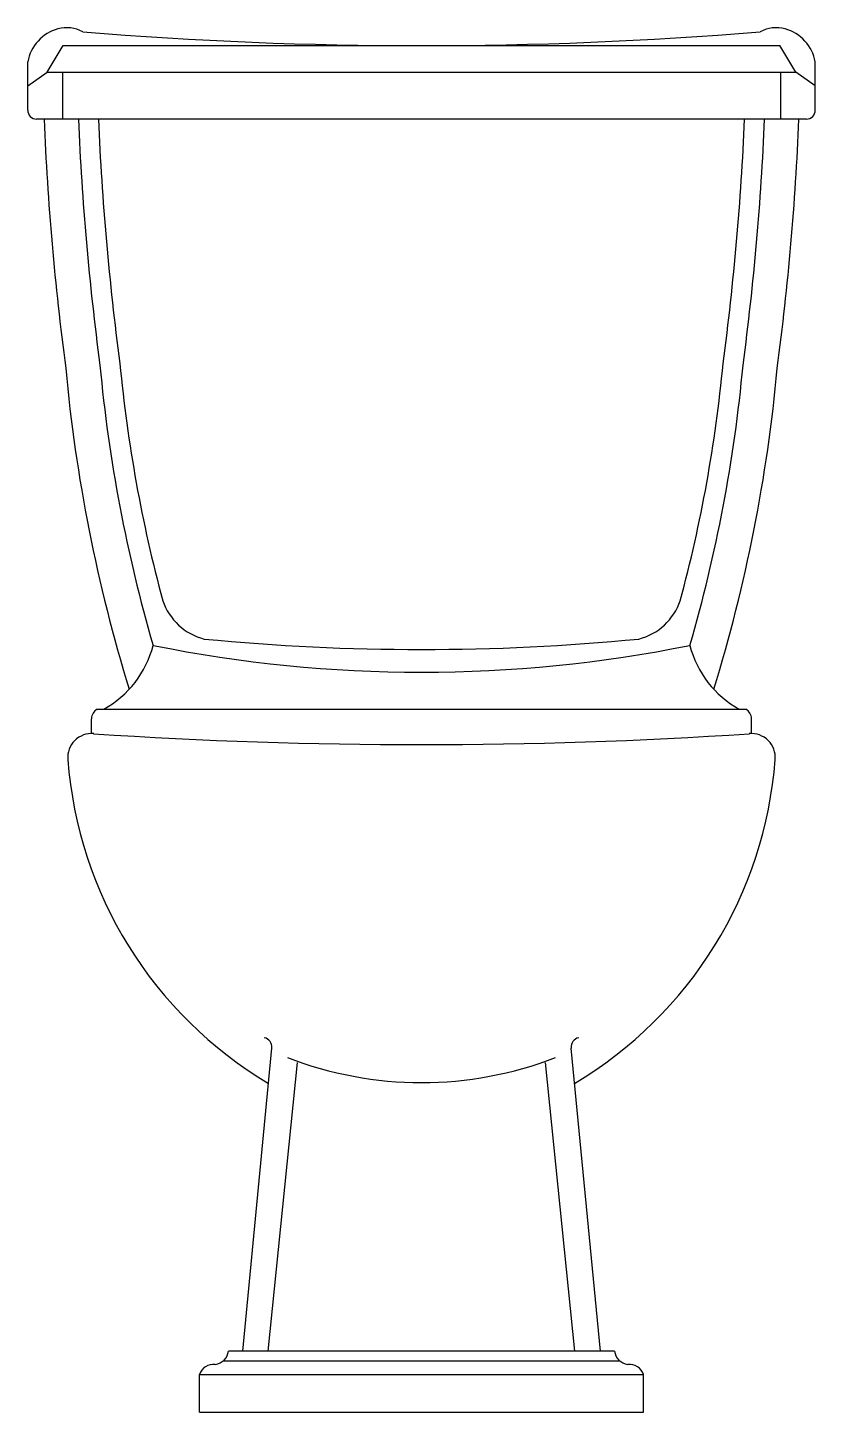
# Model space of a CAD drawing. Header units: millimetres. Extents: x 15.847 to 16.282, y -8.627 to -7.862.
import ezdxf

# ---------------------------------------------------------------- set-up
doc = ezdxf.new("R2010")
doc.units = ezdxf.units.MM
doc.header["$LTSCALE"] = 10

msp = doc.modelspace()

# ---------------------------------------------------------------- linework, layer by layer
for p, q in [((15.85788, -7.88617), (15.86669, -7.87158)), ((15.86669, -7.87158), (16.26261, -7.87158)), ((16.27142, -7.88617), (16.26261, -7.87158)), ((15.84715, -7.9072), (15.84715, -7.88052)), ((15.84715, -7.89386), (15.85788, -7.88617)), ((15.85788, -7.88617), (16.27142, -7.88617)), ((15.86636, -7.88617), (15.86636, -7.91215)), ((16.26294, -7.88617), (16.26294, -7.91215)), ((16.28215, -7.89386), (16.27142, -7.88617)), ((16.28215, -7.9072), (16.28215, -7.88052)), ((16.2772, -7.91215), (15.8521, -7.91215)), ((15.88544, -8.23819), (16.24386, -8.23819)), ((15.88241, -8.25165), (15.88241, -8.24344)), ((16.24689, -8.25165), (16.24689, -8.24344)), ((15.96588, -8.59285), (15.98202, -8.42544)), ((16.16343, -8.59285), (16.14728, -8.42544)), ((15.97995, -8.59285), (15.99618, -8.43334)), ((16.14935, -8.59285), (16.13312, -8.43334)), ((16.17443, -8.59843), (15.95487, -8.59843)), ((16.17122, -8.59285), (15.95808, -8.59285)), ((15.94199, -8.62665), (15.94199, -8.60576)), ((15.94199, -8.60576), (16.18731, -8.60576)), ((16.18731, -8.62665), (16.18731, -8.60576)), ((15.94199, -8.62665), (16.18731, -8.62665))]:
    msp.add_line(p, q)
for centre, radius, start, end in [((15.87, -7.88471), 0.02323, 105.3807, 169.6083), ((15.86868, -7.87992), 0.01827, 60.66874, 105.3807), ((16.06465, -5.5615), 2.31008, 265.3564, 274.6436), ((16.26062, -7.87992), 0.01827, 74.6193, 119.33126), ((16.2593, -7.88471), 0.02323, 10.3917, 74.6193), ((15.8521, -7.9072), 0.00495, 180, 270), ((16.2772, -7.9072), 0.00495, 270, 0), ((17.40453, -7.84653), 1.54976, 182.43083, 187.53513), ((17.40448, -7.84657), 1.53076, 182.45713, 187.56446), ((17.40445, -7.84659), 1.51968, 182.47273, 187.58187), ((14.72485, -7.84659), 1.51968, 352.41813, 357.52727), ((14.72482, -7.84657), 1.53076, 352.43554, 357.54287), ((14.72477, -7.84653), 1.54976, 352.46487, 357.56917), ((16.68379, -7.97294), 0.78923, 185.39182, 195.07823), ((15.44551, -7.97294), 0.78923, 344.92177, 354.60818), ((16.73428, -7.97058), 0.86975, 185.22335, 197.15615), ((16.71373, -7.97153), 0.83022, 185.29023, 196.18524), ((15.41557, -7.97153), 0.83022, 343.81476, 354.70977), ((15.39502, -7.97058), 0.86975, 342.84385, 354.77665), ((15.9529, -8.16749), 0.03297, 199.03169, 255.49776), ((16.1764, -8.16749), 0.03297, 284.50224, 340.96831), ((16.06465, -6.95501), 1.25018, 264.49178, 275.50822), ((15.86174, -8.18883), 0.05647, 299.06274, 345.52628), ((16.06465, -7.46698), 0.75075, 258.61209, 281.38791), ((16.26756, -8.18883), 0.05647, 194.47372, 240.93726), ((15.88847, -8.24344), 0.00606, 120, 180), ((16.24083, -8.24344), 0.00606, 0, 60), ((15.88241, -8.26481), 0.01316, 84.87353, 185.12647), ((16.06465, -5.54488), 2.71288, 266.17301, 273.82699), ((16.24689, -8.26481), 0.01316, 354.87353, 95.12647), ((16.24689, -8.26481), 0.01316, 354.87353, 95.12647), ((16.09673, -8.2489), 0.22807, 184.29809, 239.25681), ((16.03257, -8.2489), 0.22807, 300.74319, 355.70191), ((15.97668, -8.42492), 0.00536, 354.49195, 77.57336), ((16.15262, -8.42492), 0.00536, 102.42664, 185.50805), ((16.06465, -8.23936), 0.20511, 248.84098, 291.15902), ((15.94945, -8.5916), 0.00872, 278.14098, 351.77431), ((16.17985, -8.5916), 0.00872, 188.22569, 261.85902), ((15.94983, -8.60849), 0.0083, 84.05812, 160.82076), ((16.17947, -8.60849), 0.0083, 19.17924, 95.94188)]:
    msp.add_arc(centre, radius, start, end)

doc.saveas('drawing.dxf')
